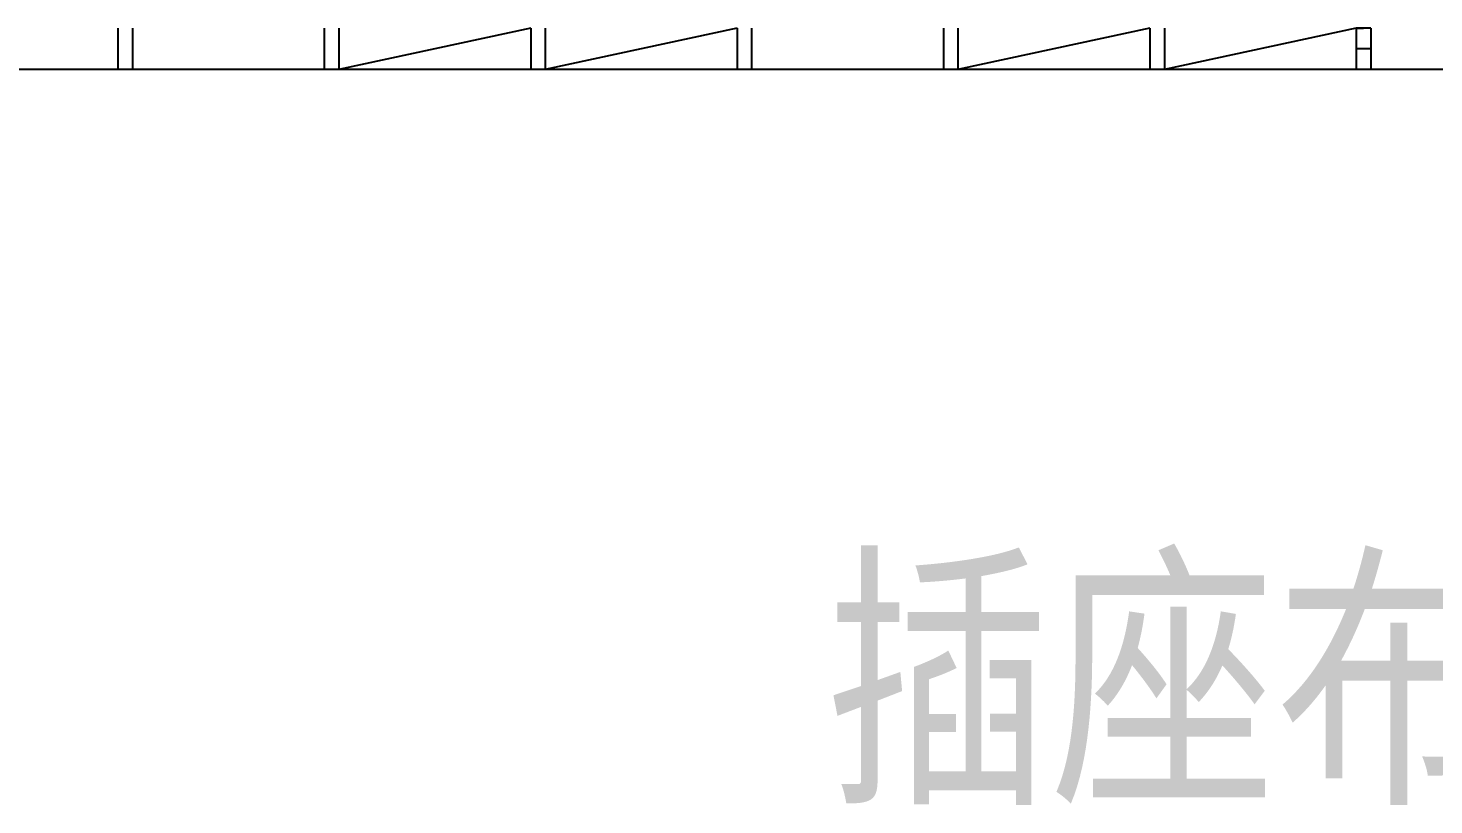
# Model space of a CAD drawing. Header units: millimetres. Extents: x 561810 to 956823, y -438984 to -391712.
# Drawn here: x 878064 to 884875, y -418565 to -414803 of the extents above; entities that cross this region are included whole.
import ezdxf

# ---------------------------------------------------------------- set-up
doc = ezdxf.new("R2010")
doc.units = ezdxf.units.MM
doc.header["$LTSCALE"] = 10
doc.header["$MEASUREMENT"] = 0
doc.layers.get('0').update_dxf_attribs({"linetype": 'CONTINUOUS'})
doc.layers.add('WINDOW', color=4, linetype='CONTINUOUS')
doc.layers.add('填充', color=8, linetype='CONTINUOUS')
doc.styles.add('12', font='', dxfattribs={"width": 0.8})
doc.styles.get('12').set_extended_font_data('SimSun')

msp = doc.modelspace()

# ---------------------------------------------------------------- linework, layer by layer
at = {"color": 1}
for p, q in [((878499.3, -414802.8), (878499.3, -415002.8)), ((878569.3, -414802.8), (878569.3, -415002.8)), ((879499.3, -414802.8), (879499.3, -415002.8)), ((879569.3, -414802.8), (879569.3, -415002.8)), ((880499.3, -414802.8), (879569.3, -415002.8)), ((880499.3, -414802.8), (880499.3, -415002.8)), ((880569.3, -414802.8), (880569.3, -415002.8)), ((881499.3, -414802.8), (880569.3, -415002.8)), ((881499.3, -414802.8), (881499.3, -415002.8)), ((881569.3, -414802.8), (881569.3, -415002.8)), ((882499.3, -414802.8), (882499.3, -415002.8)), ((882569.3, -414802.8), (882569.3, -415002.8)), ((883499.3, -414802.8), (882569.3, -415002.8)), ((883499.3, -414802.8), (883499.3, -415002.8)), ((883569.3, -414802.8), (883569.3, -415002.8)), ((884499.3, -414802.8), (883569.3, -415002.8)), ((884499.3, -414802.8), (884499.3, -415002.8)), ((884569.3, -414802.8), (884499.3, -414802.8)), ((884499.3, -414802.8), (884534.3, -414802.8)), ((884569.3, -414802.8), (884569.3, -415002.8)), ((884569.3, -414902.8), (884499.3, -414902.8))]:
    msp.add_line(p, q, dxfattribs=at)
at = {"layer": 'WINDOW'}
msp.add_line((902684.3, -415002.8), (865364.3, -415002.8), dxfattribs=at)

# ---------------------------------------------------------------- texts
at = {"layer": '填充', "color": 142, "ltscale": 0.01, "style": '12', "width": 0.8}
msp.add_text('插座布置图', height=1000, dxfattribs=at).set_placement((881925.7, -418454))

doc.saveas('drawing.dxf')
